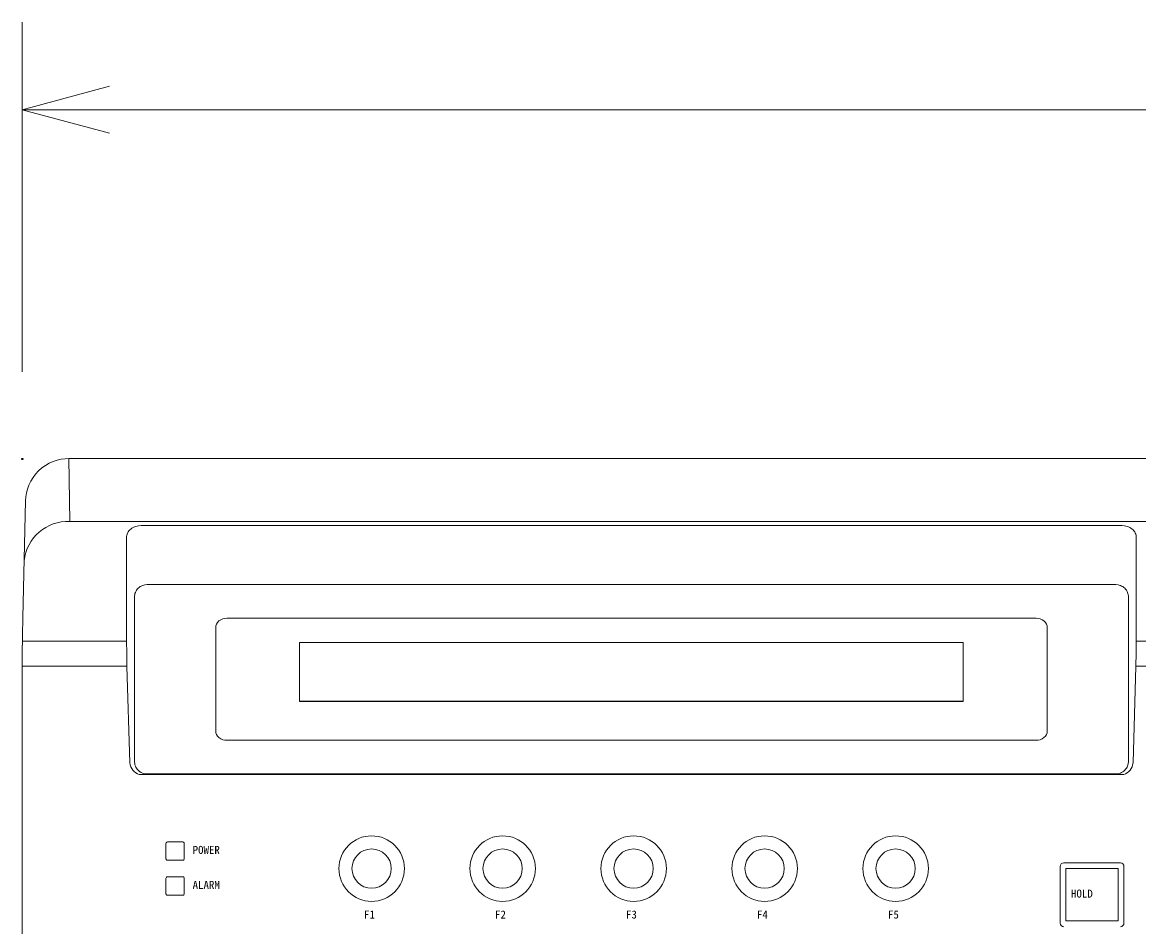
# Model space of a CAD drawing. Units: millimetres, scale not verified. Extents: x -62 to 63, y -117 to 117.
# Drawn here: x -51.55 to -25.99, y 18.19 to 38.89 of the extents above; entities that cross this region are included whole.
import ezdxf
from ezdxf.enums import TextEntityAlignment as Align

# ---------------------------------------------------------------- set-up
doc = ezdxf.new("R2010")
doc.units = ezdxf.units.MM
doc.header["$LTSCALE"] = 0.125
doc.header["$PDMODE"] = 32
doc.header["$PDSIZE"] = 0.025
for name, color, linetype, lineweight in [('0-0_0', 7, 'Continuous', 18), ('0-4_GAIKEI', 1, 'Continuous', 18), ('0-5_SUNPO', 7, 'Continuous', 18)]:
    doc.layers.add(name, color=color, linetype=linetype, lineweight=lineweight)
doc.layers.add('0-6_DEFPOINTS', color=7, linetype='Continuous')
doc.styles.add('ＭＳ ゴシック', font='')
doc.styles.get('ＭＳ ゴシック').set_extended_font_data('MS Gothic')

# ---------------------------------------------------------------- blocks, each defined once
blk = doc.blocks.new('_OPEN30')
at = {"layer": '0-0_0'}
blk.add_line((0, 0), (-1, 0), dxfattribs=at)
blk.add_lwpolyline([(-1, 0.26795), (0, 0), (-1, -0.26795)], dxfattribs=at)
blk = doc.blocks.new('D10')
at = {"layer": '0-5_SUNPO'}
for p, q in [((-57.9427, 16.3384), (-57.9427, 24.3384)), ((-55.9427, 22.3384), (-3.9427, 22.3384))]:
    blk.add_line(p, q, dxfattribs=at)
at = {"layer": '0-6_DEFPOINTS'}
blk.add_point((-57.9427, 14.3384), dxfattribs=at)
at = {"layer": '0-5_SUNPO', "xscale": 2, "yscale": 2, "rotation": 180}
blk.add_blockref('_OPEN30', (-57.9427, 22.3384), dxfattribs=at)

msp = doc.modelspace()

# ---------------------------------------------------------------- linework, layer by layer
at = {"layer": '0-4_GAIKEI'}
for p, q in [((-50.4868, 28.907), (-50.4685, 27.4663)), ((-48.8351, 27.3706), (-26.3713, 27.3706)), ((-49.1655, 24.725), (-49.1655, 27.1003)), ((-26.0409, 24.725), (-26.0409, 27.1003)), ((-26.5133, 26.0186), (-48.6931, 26.0186)), ((-48.9849, 21.9709), (-48.9849, 25.733)), ((-26.2215, 21.9709), (-26.2215, 25.733)), ((-46.8682, 25.2503), (-28.3382, 25.2503)), ((-47.1252, 22.6642), (-47.1252, 25.0398)), ((-28.0812, 25.0398), (-28.0812, 22.6642)), ((-51.5515, 24.725), (-49.1655, 24.725)), ((-26.0409, 24.725), (4.2944, 24.725)), ((-49.1563, 24.1514), (-51.5532, 24.1514)), ((-49.0898, 21.9385), (-49.1563, 24.1514)), ((-26.1166, 21.9385), (-26.0501, 24.1514)), ((4.3014, 24.1514), (-26.0501, 24.1514)), ((-30.0032, 23.3483), (-45.2032, 23.3483)), ((-28.3382, 22.4537), (-46.8682, 22.4537)), ((-48.9849, 21.9709), (-48.98, 21.9184)), ((-48.98, 21.9184), (-48.9736, 21.8917)), ((-48.9736, 21.8917), (-48.9645, 21.865)), ((-48.9645, 21.865), (-48.9524, 21.839)), ((-48.9524, 21.839), (-48.9375, 21.8139)), ((-48.9375, 21.8139), (-48.92, 21.7903)), ((-48.92, 21.7903), (-48.8999, 21.7685)), ((-48.8999, 21.7685), (-48.8776, 21.7488)), ((-48.8778, 21.7479), (-48.8594, 21.7356)), ((-48.8776, 21.7488), (-48.8535, 21.7316)), ((-48.8535, 21.7316), (-48.8279, 21.7171)), ((-26.3286, 21.7479), (-26.3469, 21.7356)), ((-26.3297, 21.6677), (-48.8767, 21.6677)), ((-48.8279, 21.7171), (-48.8013, 21.7053)), ((-48.8013, 21.7053), (-48.7741, 21.6963)), ((-48.7741, 21.6963), (-48.7467, 21.6901)), ((-48.7467, 21.6901), (-48.7196, 21.6865)), ((-26.5218, 21.685), (-48.7209, 21.6861)), ((-48.7196, 21.6865), (-48.7116, 21.6861)), ((-48.2632, 20.0917), (-48.2632, 19.7417)), ((-47.8782, 20.1267), (-48.2282, 20.1267)), ((-47.8432, 19.7417), (-47.8432, 20.0917)), ((-48.2282, 19.7067), (-47.8782, 19.7067)), ((-27.7832, 18.2667), (-27.7832, 19.5667)), ((-27.7032, 19.6467), (-26.4032, 19.6467)), ((-26.3232, 19.5667), (-26.3232, 18.2667)), ((-48.2632, 19.2917), (-48.2632, 18.9417)), ((-47.8782, 19.3267), (-48.2282, 19.3267)), ((-47.8432, 18.9417), (-47.8432, 19.2917)), ((-48.2282, 18.9067), (-47.8782, 18.9067))]:
    msp.add_line(p, q, dxfattribs=at)
at = {"layer": '0-4_GAIKEI', "color": 7}
for p, q in [((3.3805, 28.907), (-50.4868, 28.907)), ((-51.5437, 25.264), (-51.4783, 27.9398)), ((-50.4685, 27.4663), (3.3622, 27.4663)), ((-51.5532, -0.0339), (-51.5532, 24.4037))]:
    msp.add_line(p, q, dxfattribs=at)
for points in [[(-50.4868, 28.907), (-50.5751, 28.9031), (-50.6655, 28.8909), (-50.7567, 28.8698), (-50.8477, 28.8394), (-50.9369, 28.7995), (-51.023, 28.7503), (-51.1045, 28.6921), (-51.18, 28.6256), (-51.2483, 28.5517), (-51.3085, 28.4717), (-51.3598, 28.3869), (-51.4019, 28.2987), (-51.4345, 28.2086), (-51.4578, 28.1179), (-51.4722, 28.0279), (-51.4783, 27.9398)], [(-51.5437, 25.264), (-51.5508, 24.8547), (-51.5532, 24.4037)]]:
    msp.add_lwpolyline(points, dxfattribs=at)
at = {"layer": '0-4_GAIKEI'}
for points in [[(-48.8351, 27.3706), (-48.8952, 27.3661), (-48.9567, 27.3516), (-48.9868, 27.3404), (-49.0159, 27.3265), (-49.0433, 27.3101), (-49.0687, 27.2914), (-49.0916, 27.2706), (-49.1116, 27.2482), (-49.1286, 27.2244), (-49.1423, 27.1998), (-49.1528, 27.1746), (-49.16, 27.1494), (-49.1642, 27.1246), (-49.1655, 27.1003)], [(-26.3713, 27.3706), (-26.3112, 27.3661), (-26.2497, 27.3516), (-26.2195, 27.3404), (-26.1905, 27.3265), (-26.163, 27.3101), (-26.1377, 27.2914), (-26.1148, 27.2706), (-26.0947, 27.2482), (-26.0778, 27.2244), (-26.0641, 27.1998), (-26.0536, 27.1746), (-26.0464, 27.1494), (-26.0422, 27.1246), (-26.0409, 27.1003)], [(-48.6931, 26.0186), (-48.7467, 26.0139), (-48.7741, 26.0077), (-48.8013, 25.9987), (-48.8279, 25.9869), (-48.8535, 25.9723), (-48.8776, 25.9551), (-48.8999, 25.9355), (-48.92, 25.9137), (-48.9375, 25.89), (-48.9524, 25.865), (-48.9645, 25.8389), (-48.9736, 25.8123), (-48.98, 25.7856), (-48.9837, 25.759), (-48.9849, 25.733)], [(-26.5133, 26.0186), (-26.4597, 26.0139), (-26.4323, 26.0077), (-26.4051, 25.9987), (-26.3785, 25.9869), (-26.3529, 25.9723), (-26.3288, 25.9551), (-26.3065, 25.9355), (-26.2864, 25.9137), (-26.2688, 25.89), (-26.254, 25.865), (-26.2419, 25.8389), (-26.2328, 25.8123), (-26.2264, 25.7856), (-26.2227, 25.759), (-26.2215, 25.733)], [(-46.8682, 25.2503), (-46.915, 25.2468), (-46.9628, 25.2355), (-47.0088, 25.216), (-47.0499, 25.1886), (-47.0833, 25.155), (-47.1071, 25.1173), (-47.1209, 25.0781), (-47.1252, 25.0398)], [(-28.0812, 25.0398), (-28.0855, 25.0781), (-28.0992, 25.1173), (-28.1231, 25.155), (-28.1565, 25.1886), (-28.1976, 25.216), (-28.2436, 25.2355), (-28.2914, 25.2468), (-28.3382, 25.2503)], [(-49.1655, 24.725), (-49.1632, 24.4521), (-49.1563, 24.1514)], [(-26.0409, 24.725), (-26.0432, 24.4521), (-26.0501, 24.1514)], [(-47.1252, 22.6642), (-47.1209, 22.6259), (-47.1071, 22.5867), (-47.0833, 22.549), (-47.0499, 22.5154), (-47.0088, 22.488), (-46.9628, 22.4685), (-46.915, 22.4572), (-46.8682, 22.4537)], [(-28.3382, 22.4537), (-28.2914, 22.4572), (-28.2436, 22.4685), (-28.1976, 22.488), (-28.1565, 22.5154), (-28.1231, 22.549), (-28.0992, 22.5867), (-28.0855, 22.6259), (-28.0812, 22.6642)], [(-26.2215, 21.9709), (-26.2264, 21.9184), (-26.2328, 21.8917), (-26.2419, 21.865), (-26.254, 21.839), (-26.2688, 21.8139), (-26.2864, 21.7903), (-26.3065, 21.7685), (-26.3288, 21.7488), (-26.3529, 21.7316), (-26.3785, 21.7171), (-26.4051, 21.7053), (-26.4323, 21.6963), (-26.4597, 21.6901), (-26.4868, 21.6865), (-26.5218, 21.685)], [(-48.2282, 20.1267), (-48.2411, 20.1243), (-48.253, 20.1165), (-48.2607, 20.1046), (-48.2632, 20.0917)], [(-47.8432, 20.0917), (-47.8456, 20.1046), (-47.8534, 20.1165), (-47.8653, 20.1243), (-47.8782, 20.1267)], [(-48.2632, 19.7417), (-48.2607, 19.7288), (-48.253, 19.717), (-48.2411, 19.7092), (-48.2282, 19.7067)], [(-47.8782, 19.7067), (-47.8653, 19.7092), (-47.8534, 19.717), (-47.8456, 19.7288), (-47.8432, 19.7417)], [(-48.2282, 19.3267), (-48.2411, 19.3243), (-48.253, 19.3165), (-48.2607, 19.3046), (-48.2632, 19.2917)], [(-47.8432, 19.2917), (-47.8456, 19.3046), (-47.8534, 19.3165), (-47.8653, 19.3243), (-47.8782, 19.3267)], [(-48.2632, 18.9417), (-48.2607, 18.9288), (-48.253, 18.917), (-48.2411, 18.9092), (-48.2282, 18.9067)], [(-47.8782, 18.9067), (-47.8653, 18.9092), (-47.8534, 18.917), (-47.8456, 18.9288), (-47.8432, 18.9417)]]:
    msp.add_lwpolyline(points, dxfattribs=at)
for points in [[(-30.0032, 23.3391), (-45.2032, 23.3391), (-45.2032, 24.6907), (-30.0032, 24.6907)], [(-27.6532, 18.3167), (-26.4532, 18.3167), (-26.4532, 19.5167), (-27.6532, 19.5167)]]:
    msp.add_lwpolyline(points, close=True, dxfattribs=at)
for centre, radius in [((-43.5532, 19.5167), 0.75), ((-40.5532, 19.5167), 0.75), ((-37.5532, 19.5167), 0.75), ((-34.5532, 19.5167), 0.75), ((-31.5532, 19.5167), 0.75), ((-43.5532, 19.5167), 0.45), ((-40.5532, 19.5167), 0.45), ((-37.5532, 19.5167), 0.45), ((-34.5532, 19.5167), 0.45), ((-31.5532, 19.5167), 0.45)]:
    msp.add_circle(centre, radius, dxfattribs=at)
at = {"layer": '0-4_GAIKEI', "color": 7}
msp.add_arc((-50.5066, 26.4558), 1.0112, 87.84149, 173.79656, dxfattribs=at)
at = {"layer": '0-4_GAIKEI'}
for centre, radius, start, end in [((-48.7621, 21.9772), 0.33, 186.72967, 249.6778), ((-26.4443, 21.9772), 0.33, 290.3222, 353.27033), ((-27.7032, 19.5667), 0.08, 90, 180), ((-26.4032, 19.5667), 0.08, 0, 90), ((-27.7032, 18.2667), 0.08, 180, 270), ((-26.4032, 18.2667), 0.08, 270, 0)]:
    msp.add_arc(centre, radius, start, end, dxfattribs=at)

# ---------------------------------------------------------------- block references
at = {"layer": '0-5_SUNPO'}
msp.add_blockref('D10', (6.3895, 14.5563), dxfattribs=at)

# ---------------------------------------------------------------- texts
at = {"layer": '0-4_GAIKEI', "color": 7, "style": 'ＭＳ ゴシック'}
for s, p in [('POWER', (-47.6532, 19.7971)), ('ALARM', (-47.6532, 18.9971)), ('HOLD', (-27.5369, 18.7971)), ('F1', (-43.7277, 18.3182)), ('F2', (-40.7277, 18.3182)), ('F3', (-37.7277, 18.3182)), ('F4', (-34.7277, 18.3182)), ('F5', (-31.7277, 18.3182))]:
    msp.add_text(s, height=0.1833, dxfattribs=at).set_placement(p, align=Align.BOTTOM_LEFT)

doc.saveas('drawing.dxf')
